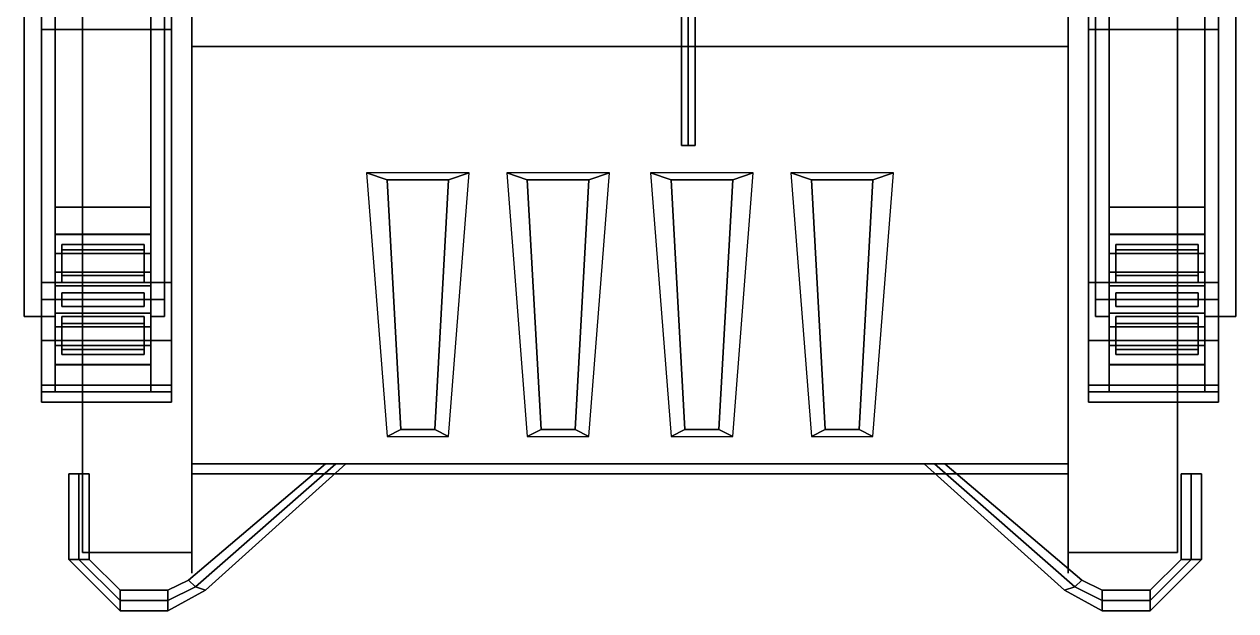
# Model space of a CAD drawing. Header units: millimetres. Extents: x -1.8 to 3, y -4.4 to 7.7.
# Drawn here: x -1.77 to 1.77, y -4.39 to -2.675 of the extents above; entities that cross this region are included whole.
import ezdxf

# ---------------------------------------------------------------- set-up
doc = ezdxf.new("R2010")
doc.units = ezdxf.units.MM
for name, color, linetype in [('gun', 1, 'Continuous'), ('mudguards', 6, 'Continuous'), ('tracks', 3, 'Continuous'), ('wheels', 2, 'Continuous')]:
    doc.layers.add(name, color=color, linetype=linetype)

msp = doc.modelspace()

# ---------------------------------------------------------------- linework, layer by layer
for points in [[(-1.77, 2.6, 0.87), (-1.77, 1.55, 0.45), (-1.77, -3.53, 1.47), (-1.77, 2.6, 1.47)], [(-1.77, 2.6, 1.47), (-1.77, -3.53, 1.47), (-1.72, -3.53, 1.47), (-1.72, 2.6, 1.47)], [(-1.72, -3.53, 1.47), (-1.72, 1.55, 0.45), (-1.72, 2.6, 0.87), (-1.72, 2.6, 1.47)], [(1.72, 2.6, 0.87), (1.72, 1.55, 0.45), (1.72, -3.53, 1.47), (1.72, 2.6, 1.47)], [(1.72, 2.6, 1.47), (1.72, -3.53, 1.47), (1.77, -3.53, 1.47), (1.77, 2.6, 1.47)], [(1.77, -3.53, 1.47), (1.77, 1.55, 0.45), (1.77, 2.6, 0.87), (1.77, 2.6, 1.47)], [(-1.28, 1.85, 0.43), (-1.28, -2.74, 0.43), (-1.28, -3.96, 2.05), (-1.28, 1.27, 2.05)], [(1.28, 1.85, 0.43), (1.28, -2.74, 0.43), (-1.28, -2.74, 0.43), (-1.28, 1.85, 0.43)], [(1.28, -3.96, 2.05), (1.28, -2.74, 0.43), (1.28, 1.85, 0.43), (1.28, 1.27, 2.05)], [(-1.77, 1.55, 0.45), (-1.77, -1.83, 0.45), (-1.77, -2.49, 0.7), (-1.77, -3.53, 1.47)], [(-1.72, -2.49, 0.7), (-1.72, -1.83, 0.45), (-1.72, 1.55, 0.45), (-1.72, -3.53, 1.47)], [(1.72, 1.55, 0.45), (1.72, -1.83, 0.45), (1.72, -2.49, 0.7), (1.72, -3.53, 1.47)], [(1.77, -2.49, 0.7), (1.77, -1.83, 0.45), (1.77, 1.55, 0.45), (1.77, -3.53, 1.47)], [(-1.28, -2.22, 2.05), (-1.28, -3.96, 2.05), (1.28, -3.96, 2.05), (1.28, -2.22, 2.05)], [(-1.68, -2.39, 1.32), (-1.68, -3.48, 1.56), (-1.72, -3.48, 1.56), (-1.72, -2.39, 1.32)], [(-1.72, -2.39, 1.72), (-1.72, -3.48, 1.65), (-1.68, -3.48, 1.65), (-1.68, -2.39, 1.72)], [(-1.72, -2.39, 1.32), (-1.72, -3.48, 1.56), (-1.72, -3.48, 1.65), (-1.72, -2.39, 1.72)], [(-1.68, -3.48, 1.65), (-1.68, -3.48, 1.56), (-1.68, -2.39, 1.32), (-1.68, -2.39, 1.72)], [(-1.36, -2.39, 1.32), (-1.36, -3.48, 1.56), (-1.4, -3.48, 1.56), (-1.4, -2.39, 1.32)], [(-1.4, -2.39, 1.72), (-1.4, -3.48, 1.65), (-1.36, -3.48, 1.65), (-1.36, -2.39, 1.72)], [(-1.4, -2.39, 1.32), (-1.4, -3.48, 1.56), (-1.4, -3.48, 1.65), (-1.4, -2.39, 1.72)], [(-1.36, -3.48, 1.65), (-1.36, -3.48, 1.56), (-1.36, -2.39, 1.32), (-1.36, -2.39, 1.72)], [(1.4, -2.39, 1.32), (1.4, -3.48, 1.56), (1.36, -3.48, 1.56), (1.36, -2.39, 1.32)], [(1.36, -2.39, 1.32), (1.36, -3.48, 1.56), (1.36, -3.48, 1.65), (1.36, -2.39, 1.72)], [(1.36, -2.39, 1.72), (1.36, -3.48, 1.65), (1.4, -3.48, 1.65), (1.4, -2.39, 1.72)], [(1.4, -3.48, 1.65), (1.4, -3.48, 1.56), (1.4, -2.39, 1.32), (1.4, -2.39, 1.72)], [(1.68, -2.39, 1.32), (1.68, -3.48, 1.56), (1.68, -3.48, 1.65), (1.68, -2.39, 1.72)], [(1.72, -2.39, 1.32), (1.72, -3.48, 1.56), (1.68, -3.48, 1.56), (1.68, -2.39, 1.32)], [(1.68, -2.39, 1.72), (1.68, -3.48, 1.65), (1.72, -3.48, 1.65), (1.72, -2.39, 1.72)], [(1.72, -3.48, 1.65), (1.72, -3.48, 1.56), (1.72, -2.39, 1.32), (1.72, -2.39, 1.72)], [(-1.77, -3.53, 1.47), (-1.77, -2.49, 0.7), (-1.72, -2.49, 0.7), (-1.72, -3.53, 1.47)], [(1.72, -3.53, 1.47), (1.72, -2.49, 0.7), (1.77, -2.49, 0.7), (1.77, -3.53, 1.47)], [(-1.28, -2.74, 0.43), (-1.28, -3.99, 1.11), (-1.28, -3.99, 1.57), (-1.28, -3.96, 2.05)], [(1.28, -2.74, 0.43), (1.28, -3.99, 1.11), (-1.28, -3.99, 1.11), (-1.28, -2.74, 0.43)], [(1.28, -3.99, 1.57), (1.28, -3.99, 1.11), (1.28, -2.74, 0.43), (1.28, -3.96, 2.05)], [(-0.77, -3.11, 2.05), (-0.71, -3.88, 2.05), (-0.67, -3.86, 2.15), (-0.71, -3.13, 2.21)], [(-0.53, -3.13, 2.21), (-0.47, -3.11, 2.05), (-0.77, -3.11, 2.05), (-0.71, -3.13, 2.21)], [(-0.57, -3.86, 2.15), (-0.53, -3.88, 2.05), (-0.47, -3.11, 2.05), (-0.53, -3.13, 2.21)], [(-0.12, -3.13, 2.21), (-0.06, -3.11, 2.05), (-0.36, -3.11, 2.05), (-0.3, -3.13, 2.21)], [(-0.36, -3.11, 2.05), (-0.3, -3.88, 2.05), (-0.26, -3.86, 2.15), (-0.3, -3.13, 2.21)], [(-0.16, -3.86, 2.15), (-0.12, -3.88, 2.05), (-0.06, -3.11, 2.05), (-0.12, -3.13, 2.21)], [(0.06, -3.11, 2.05), (0.12, -3.88, 2.05), (0.16, -3.86, 2.15), (0.12, -3.13, 2.21)], [(0.3, -3.13, 2.21), (0.36, -3.11, 2.05), (0.06, -3.11, 2.05), (0.12, -3.13, 2.21)], [(0.26, -3.86, 2.15), (0.3, -3.88, 2.05), (0.36, -3.11, 2.05), (0.3, -3.13, 2.21)], [(0.71, -3.13, 2.21), (0.77, -3.11, 2.05), (0.47, -3.11, 2.05), (0.53, -3.13, 2.21)], [(0.47, -3.11, 2.05), (0.53, -3.88, 2.05), (0.57, -3.86, 2.15), (0.53, -3.13, 2.21)], [(0.67, -3.86, 2.15), (0.71, -3.88, 2.05), (0.77, -3.11, 2.05), (0.71, -3.13, 2.21)], [(-0.71, -3.13, 2.21), (-0.67, -3.86, 2.15), (-0.57, -3.86, 2.15), (-0.53, -3.13, 2.21)], [(-0.3, -3.13, 2.21), (-0.26, -3.86, 2.15), (-0.16, -3.86, 2.15), (-0.12, -3.13, 2.21)], [(0.12, -3.13, 2.21), (0.16, -3.86, 2.15), (0.26, -3.86, 2.15), (0.3, -3.13, 2.21)], [(0.53, -3.13, 2.21), (0.57, -3.86, 2.15), (0.67, -3.86, 2.15), (0.71, -3.13, 2.21)], [(-1.68, -3.48, 1.56), (-1.68, -3.53, 1.58), (-1.72, -3.53, 1.58), (-1.72, -3.48, 1.56)], [(-1.72, -3.48, 1.65), (-1.72, -3.53, 1.63), (-1.68, -3.53, 1.63), (-1.68, -3.48, 1.65)], [(-1.72, -3.48, 1.56), (-1.72, -3.53, 1.58), (-1.72, -3.53, 1.63), (-1.72, -3.48, 1.65)], [(-1.68, -3.53, 1.63), (-1.68, -3.53, 1.58), (-1.68, -3.48, 1.56), (-1.68, -3.48, 1.65)], [(-1.4, -3.48, 1.65), (-1.4, -3.53, 1.63), (-1.36, -3.53, 1.63), (-1.36, -3.48, 1.65)], [(-1.4, -3.48, 1.56), (-1.4, -3.53, 1.58), (-1.4, -3.53, 1.63), (-1.4, -3.48, 1.65)], [(-1.36, -3.48, 1.56), (-1.36, -3.53, 1.58), (-1.4, -3.53, 1.58), (-1.4, -3.48, 1.56)], [(-1.36, -3.53, 1.63), (-1.36, -3.53, 1.58), (-1.36, -3.48, 1.56), (-1.36, -3.48, 1.65)], [(1.36, -3.48, 1.56), (1.36, -3.53, 1.58), (1.36, -3.53, 1.63), (1.36, -3.48, 1.65)], [(1.4, -3.48, 1.56), (1.4, -3.53, 1.58), (1.36, -3.53, 1.58), (1.36, -3.48, 1.56)], [(1.36, -3.48, 1.65), (1.36, -3.53, 1.63), (1.4, -3.53, 1.63), (1.4, -3.48, 1.65)], [(1.4, -3.53, 1.63), (1.4, -3.53, 1.58), (1.4, -3.48, 1.56), (1.4, -3.48, 1.65)], [(1.68, -3.48, 1.56), (1.68, -3.53, 1.58), (1.68, -3.53, 1.63), (1.68, -3.48, 1.65)], [(1.72, -3.48, 1.56), (1.72, -3.53, 1.58), (1.68, -3.53, 1.58), (1.68, -3.48, 1.56)], [(1.68, -3.48, 1.65), (1.68, -3.53, 1.63), (1.72, -3.53, 1.63), (1.72, -3.48, 1.65)], [(1.72, -3.53, 1.63), (1.72, -3.53, 1.58), (1.72, -3.48, 1.56), (1.72, -3.48, 1.65)], [(-1.72, -3.53, 1.63), (-1.72, -3.53, 1.58), (-1.68, -3.53, 1.58), (-1.68, -3.53, 1.63)], [(-1.4, -3.53, 1.63), (-1.4, -3.53, 1.58), (-1.36, -3.53, 1.58), (-1.36, -3.53, 1.63)], [(1.36, -3.53, 1.63), (1.36, -3.53, 1.58), (1.4, -3.53, 1.58), (1.4, -3.53, 1.63)], [(1.68, -3.53, 1.63), (1.68, -3.53, 1.58), (1.72, -3.53, 1.58), (1.72, -3.53, 1.63)], [(-0.67, -3.86, 2.15), (-0.71, -3.88, 2.05), (-0.53, -3.88, 2.05), (-0.57, -3.86, 2.15)], [(-0.26, -3.86, 2.15), (-0.3, -3.88, 2.05), (-0.12, -3.88, 2.05), (-0.16, -3.86, 2.15)], [(0.16, -3.86, 2.15), (0.12, -3.88, 2.05), (0.3, -3.88, 2.05), (0.26, -3.86, 2.15)], [(0.57, -3.86, 2.15), (0.53, -3.88, 2.05), (0.71, -3.88, 2.05), (0.67, -3.86, 2.15)], [(-0.89, -3.96, 2.02), (-0.86, -3.96, 1.99), (-1.27, -4.32, 2.02), (-1.29, -4.3, 2.05)], [(-0.86, -3.96, 2.05), (-0.89, -3.96, 2.02), (-1.29, -4.3, 2.05), (-1.27, -4.32, 2.08)], [(-1.28, -3.96, 2.05), (-1.28, -3.99, 1.57), (1.28, -3.99, 1.57), (1.28, -3.96, 2.05)], [(-0.86, -3.96, 1.99), (-0.83, -3.96, 2.02), (-1.24, -4.33, 2.05), (-1.27, -4.32, 2.02)], [(-0.83, -3.96, 2.02), (-0.86, -3.96, 2.05), (-1.27, -4.32, 2.08), (-1.24, -4.33, 2.05)], [(0.86, -3.96, 2.02), (0.89, -3.96, 1.99), (1.3, -4.32, 2.02), (1.27, -4.33, 2.05)], [(0.89, -3.96, 2.05), (0.86, -3.96, 2.02), (1.27, -4.33, 2.05), (1.3, -4.32, 2.08)], [(0.89, -3.96, 1.99), (0.92, -3.96, 2.02), (1.32, -4.3, 2.05), (1.3, -4.32, 2.02)], [(0.92, -3.96, 2.02), (0.89, -3.96, 2.05), (1.3, -4.32, 2.08), (1.32, -4.3, 2.05)], [(-1.64, -3.99, 2.05), (-1.61, -3.99, 2.02), (-1.61, -4.24, 2.02), (-1.64, -4.24, 2.05)], [(-1.61, -3.99, 2.08), (-1.64, -3.99, 2.05), (-1.64, -4.24, 2.05), (-1.61, -4.24, 2.08)], [(-1.58, -3.99, 2.05), (-1.61, -3.99, 2.02), (-1.64, -3.99, 2.05), (-1.61, -3.99, 2.08)], [(-1.61, -3.99, 2.02), (-1.58, -3.99, 2.05), (-1.58, -4.24, 2.05), (-1.61, -4.24, 2.02)], [(-1.58, -3.99, 2.05), (-1.61, -3.99, 2.08), (-1.61, -4.24, 2.08), (-1.58, -4.24, 2.05)], [(-1.28, -3.99, 1.57), (-1.28, -3.99, 1.11), (1.28, -3.99, 1.11), (1.28, -3.99, 1.57)], [(1.61, -3.99, 2.05), (1.64, -3.99, 2.02), (1.64, -4.24, 2.02), (1.61, -4.24, 2.05)], [(1.64, -3.99, 2.08), (1.61, -3.99, 2.05), (1.61, -4.24, 2.05), (1.64, -4.24, 2.08)], [(1.67, -3.99, 2.05), (1.64, -3.99, 2.02), (1.61, -3.99, 2.05), (1.64, -3.99, 2.08)], [(1.64, -3.99, 2.02), (1.67, -3.99, 2.05), (1.67, -4.24, 2.05), (1.64, -4.24, 2.02)], [(1.67, -3.99, 2.05), (1.64, -3.99, 2.08), (1.64, -4.24, 2.08), (1.67, -4.24, 2.05)], [(-1.64, -4.24, 2.05), (-1.61, -4.24, 2.02), (-1.49, -4.36, 2.02), (-1.49, -4.39, 2.05)], [(-1.61, -4.24, 2.08), (-1.64, -4.24, 2.05), (-1.49, -4.39, 2.05), (-1.49, -4.36, 2.08)], [(-1.61, -4.24, 2.02), (-1.58, -4.24, 2.05), (-1.49, -4.33, 2.05), (-1.49, -4.36, 2.02)], [(-1.58, -4.24, 2.05), (-1.61, -4.24, 2.08), (-1.49, -4.36, 2.08), (-1.49, -4.33, 2.05)], [(1.64, -4.24, 2.02), (1.67, -4.24, 2.05), (1.52, -4.39, 2.05), (1.52, -4.36, 2.02)], [(1.67, -4.24, 2.05), (1.64, -4.24, 2.08), (1.52, -4.36, 2.08), (1.52, -4.39, 2.05)], [(1.61, -4.24, 2.05), (1.64, -4.24, 2.02), (1.52, -4.36, 2.02), (1.52, -4.33, 2.05)], [(1.64, -4.24, 2.08), (1.61, -4.24, 2.05), (1.52, -4.33, 2.05), (1.52, -4.36, 2.08)], [(-1.35, -4.36, 2.02), (-1.35, -4.33, 2.05), (-1.29, -4.3, 2.05), (-1.27, -4.32, 2.02)], [(-1.35, -4.33, 2.05), (-1.35, -4.36, 2.08), (-1.27, -4.32, 2.08), (-1.29, -4.3, 2.05)], [(1.38, -4.33, 2.05), (1.38, -4.36, 2.02), (1.3, -4.32, 2.02), (1.32, -4.3, 2.05)], [(1.38, -4.36, 2.08), (1.38, -4.33, 2.05), (1.32, -4.3, 2.05), (1.3, -4.32, 2.08)], [(-1.49, -4.36, 2.02), (-1.49, -4.33, 2.05), (-1.35, -4.33, 2.05), (-1.35, -4.36, 2.02)], [(-1.49, -4.33, 2.05), (-1.49, -4.36, 2.08), (-1.35, -4.36, 2.08), (-1.35, -4.33, 2.05)], [(-1.35, -4.39, 2.05), (-1.35, -4.36, 2.02), (-1.27, -4.32, 2.02), (-1.24, -4.33, 2.05)], [(-1.35, -4.36, 2.08), (-1.35, -4.39, 2.05), (-1.24, -4.33, 2.05), (-1.27, -4.32, 2.08)], [(1.38, -4.36, 2.02), (1.38, -4.39, 2.05), (1.27, -4.33, 2.05), (1.3, -4.32, 2.02)], [(1.38, -4.39, 2.05), (1.38, -4.36, 2.08), (1.3, -4.32, 2.08), (1.27, -4.33, 2.05)], [(1.52, -4.33, 2.05), (1.52, -4.36, 2.02), (1.38, -4.36, 2.02), (1.38, -4.33, 2.05)], [(1.52, -4.36, 2.08), (1.52, -4.33, 2.05), (1.38, -4.33, 2.05), (1.38, -4.36, 2.08)], [(-1.49, -4.39, 2.05), (-1.49, -4.36, 2.02), (-1.35, -4.36, 2.02), (-1.35, -4.39, 2.05)], [(-1.49, -4.36, 2.08), (-1.49, -4.39, 2.05), (-1.35, -4.39, 2.05), (-1.35, -4.36, 2.08)], [(1.52, -4.36, 2.02), (1.52, -4.39, 2.05), (1.38, -4.39, 2.05), (1.38, -4.36, 2.02)], [(1.52, -4.39, 2.05), (1.52, -4.36, 2.08), (1.38, -4.36, 2.08), (1.38, -4.39, 2.05)]]:
    msp.add_3dface(points)
at = {"layer": 'gun'}
for points in [[(0.15, -2.36, 3.3), (0.17, -2.36, 3.28), (0.17, -3.03, 3.28), (0.15, -3.03, 3.3)], [(0.17, -2.36, 3.32), (0.15, -2.36, 3.3), (0.15, -3.03, 3.3), (0.17, -3.03, 3.32)], [(0.17, -2.36, 3.28), (0.19, -2.36, 3.3), (0.19, -3.03, 3.3), (0.17, -3.03, 3.28)], [(0.19, -2.36, 3.3), (0.17, -2.36, 3.32), (0.17, -3.03, 3.32), (0.19, -3.03, 3.3)], [(0.17, -3.03, 3.32), (0.15, -3.03, 3.3), (0.17, -3.03, 3.28), (0.19, -3.03, 3.3)]]:
    msp.add_3dface(points, dxfattribs=at)
at = {"layer": 'mudguards'}
for points in [[(-1.6, 1.27, 2.05), (-1.6, -4.22, 2.05), (-1.28, -4.22, 2.05), (-1.28, 1.27, 2.05)], [(-1.6, 1.27, 2.01), (-1.6, -4.22, 2.01), (-1.6, -4.22, 2.05), (-1.6, 1.27, 2.05)], [(-1.28, 1.27, 2.01), (-1.28, -4.22, 2.01), (-1.6, -4.22, 2.01), (-1.6, 1.27, 2.01)], [(1.28, 1.27, 2.05), (1.28, -4.22, 2.05), (1.6, -4.22, 2.05), (1.6, 1.27, 2.05)], [(1.6, 1.27, 2.01), (1.6, -4.22, 2.01), (1.28, -4.22, 2.01), (1.28, 1.27, 2.01)], [(1.6, -4.22, 2.05), (1.6, -4.22, 2.01), (1.6, 1.27, 2.01), (1.6, 1.27, 2.05)], [(-1.28, -3.96, 2.05), (-1.28, -4.22, 2.05), (-1.28, -4.22, 1.37), (-1.28, -3.99, 1.37)], [(-1.28, -3.99, 1.37), (-1.28, -4.22, 1.37), (-1.28, -4.22, 2.05), (-1.28, -3.96, 2.05)], [(1.28, -3.99, 1.37), (1.28, -4.22, 1.37), (1.28, -4.22, 2.05), (1.28, -3.96, 2.05)], [(1.28, -3.96, 2.05), (1.28, -4.22, 2.05), (1.28, -4.22, 1.37), (1.28, -3.99, 1.37)], [(-1.6, -4.22, 2.05), (-1.6, -4.22, 2.01), (-1.28, -4.22, 2.01), (-1.28, -4.22, 2.05)], [(-1.28, -4.22, 2.05), (-1.28, -4.28, 2.01), (-1.28, -4.28, 1.41), (-1.28, -4.22, 1.37)], [(-1.28, -4.22, 1.37), (-1.28, -4.28, 1.41), (-1.28, -4.28, 2.01), (-1.28, -4.22, 2.05)], [(1.28, -4.22, 2.05), (1.28, -4.22, 2.01), (1.6, -4.22, 2.01), (1.6, -4.22, 2.05)], [(1.28, -4.22, 1.37), (1.28, -4.28, 1.41), (1.28, -4.28, 2.01), (1.28, -4.22, 2.05)], [(1.28, -4.22, 2.05), (1.28, -4.28, 2.01), (1.28, -4.28, 1.41), (1.28, -4.22, 1.37)]]:
    msp.add_3dface(points, dxfattribs=at)
at = {"layer": 'tracks'}
for points in [[(-1.34, -3.43, 1.93), (-1.34, 2.54, 1.65), (-1.72, 2.54, 1.65), (-1.72, -3.43, 1.93)], [(-1.72, -3.43, 1.93), (-1.72, 2.54, 1.65), (-1.34, 2.54, 1.65), (-1.34, -3.43, 1.93)], [(1.72, -3.43, 1.93), (1.72, 2.54, 1.65), (1.34, 2.54, 1.65), (1.34, -3.43, 1.93)], [(1.34, -3.43, 1.93), (1.34, 2.54, 1.65), (1.72, 2.54, 1.65), (1.72, -3.43, 1.93)], [(-1.72, -1.72, 0.03), (-1.72, -2.69, 0.38), (-1.34, -2.69, 0.38), (-1.34, -1.72, 0.03)], [(-1.34, -1.72, 0.03), (-1.34, -2.69, 0.38), (-1.72, -2.69, 0.38), (-1.72, -1.72, 0.03)], [(1.34, -1.72, 0.03), (1.34, -2.69, 0.38), (1.72, -2.69, 0.38), (1.72, -1.72, 0.03)], [(1.72, -1.72, 0.03), (1.72, -2.69, 0.38), (1.34, -2.69, 0.38), (1.34, -1.72, 0.03)], [(-1.72, -2.69, 0.38), (-1.72, -3.73, 1.42), (-1.34, -3.73, 1.42), (-1.34, -2.69, 0.38)], [(-1.34, -2.69, 0.38), (-1.34, -3.73, 1.42), (-1.72, -3.73, 1.42), (-1.72, -2.69, 0.38)], [(1.34, -2.69, 0.38), (1.34, -3.73, 1.42), (1.72, -3.73, 1.42), (1.72, -2.69, 0.38)], [(1.72, -2.69, 0.38), (1.72, -3.73, 1.42), (1.34, -3.73, 1.42), (1.34, -2.69, 0.38)], [(-1.34, -3.6, 1.89), (-1.34, -3.43, 1.93), (-1.72, -3.43, 1.93), (-1.72, -3.6, 1.89)], [(-1.72, -3.6, 1.89), (-1.72, -3.43, 1.93), (-1.34, -3.43, 1.93), (-1.34, -3.6, 1.89)], [(1.34, -3.6, 1.89), (1.34, -3.43, 1.93), (1.72, -3.43, 1.93), (1.72, -3.6, 1.89)], [(1.72, -3.6, 1.89), (1.72, -3.43, 1.93), (1.34, -3.43, 1.93), (1.34, -3.6, 1.89)], [(-1.34, -3.75, 1.78), (-1.34, -3.6, 1.89), (-1.72, -3.6, 1.89), (-1.72, -3.75, 1.78)], [(-1.72, -3.75, 1.78), (-1.72, -3.6, 1.89), (-1.34, -3.6, 1.89), (-1.34, -3.75, 1.78)], [(1.72, -3.75, 1.78), (1.72, -3.6, 1.89), (1.34, -3.6, 1.89), (1.34, -3.75, 1.78)], [(1.34, -3.75, 1.78), (1.34, -3.6, 1.89), (1.72, -3.6, 1.89), (1.72, -3.75, 1.78)], [(-1.34, -3.73, 1.42), (-1.34, -3.78, 1.6), (-1.72, -3.78, 1.6), (-1.72, -3.73, 1.42)], [(-1.72, -3.73, 1.42), (-1.72, -3.78, 1.6), (-1.34, -3.78, 1.6), (-1.34, -3.73, 1.42)], [(-1.72, -3.78, 1.6), (-1.72, -3.75, 1.78), (-1.34, -3.75, 1.78), (-1.34, -3.78, 1.6)], [(-1.34, -3.78, 1.6), (-1.34, -3.75, 1.78), (-1.72, -3.75, 1.78), (-1.72, -3.78, 1.6)], [(1.72, -3.73, 1.42), (1.72, -3.78, 1.6), (1.34, -3.78, 1.6), (1.34, -3.73, 1.42)], [(1.34, -3.73, 1.42), (1.34, -3.78, 1.6), (1.72, -3.78, 1.6), (1.72, -3.73, 1.42)], [(1.34, -3.78, 1.6), (1.34, -3.75, 1.78), (1.72, -3.75, 1.78), (1.72, -3.78, 1.6)], [(1.72, -3.78, 1.6), (1.72, -3.75, 1.78), (1.34, -3.75, 1.78), (1.34, -3.78, 1.6)]]:
    msp.add_3dface(points, dxfattribs=at)
at = {"layer": 'wheels'}
for points in [[(-1.4, -3.2891, 1.7909), (-1.4, -3.21, 1.6), (-1.68, -3.21, 1.6), (-1.68, -3.2891, 1.7909)], [(-1.4, -3.21, 1.6), (-1.4, -3.2891, 1.4091), (-1.68, -3.2891, 1.4091), (-1.68, -3.21, 1.6)], [(-1.68, -3.21, 1.6), (-1.68, -3.2891, 1.4091), (-1.68, -3.3456, 1.4656), (-1.68, -3.29, 1.6)], [(-1.68, -3.2891, 1.7909), (-1.68, -3.21, 1.6), (-1.68, -3.29, 1.6), (-1.68, -3.3456, 1.7344)], [(-1.4, -3.2891, 1.4091), (-1.4, -3.21, 1.6), (-1.4, -3.29, 1.6), (-1.4, -3.3456, 1.4656)], [(-1.4, -3.21, 1.6), (-1.4, -3.2891, 1.7909), (-1.4, -3.3456, 1.7344), (-1.4, -3.29, 1.6)], [(1.4, -3.21, 1.6), (1.4, -3.2891, 1.4091), (1.4, -3.3456, 1.4656), (1.4, -3.29, 1.6)], [(1.68, -3.21, 1.6), (1.68, -3.2891, 1.4091), (1.4, -3.2891, 1.4091), (1.4, -3.21, 1.6)], [(1.4, -3.2891, 1.7909), (1.4, -3.21, 1.6), (1.4, -3.29, 1.6), (1.4, -3.3456, 1.7344)], [(1.68, -3.2891, 1.7909), (1.68, -3.21, 1.6), (1.4, -3.21, 1.6), (1.4, -3.2891, 1.7909)], [(1.68, -3.2891, 1.4091), (1.68, -3.21, 1.6), (1.68, -3.29, 1.6), (1.68, -3.3456, 1.4656)], [(1.68, -3.21, 1.6), (1.68, -3.2891, 1.7909), (1.68, -3.3456, 1.7344), (1.68, -3.29, 1.6)], [(-1.4, -3.48, 1.87), (-1.4, -3.2891, 1.7909), (-1.68, -3.2891, 1.7909), (-1.68, -3.48, 1.87)], [(-1.4, -3.2891, 1.4091), (-1.4, -3.48, 1.33), (-1.68, -3.48, 1.33), (-1.68, -3.2891, 1.4091)], [(-1.68, -3.2891, 1.4091), (-1.68, -3.48, 1.33), (-1.68, -3.48, 1.41), (-1.68, -3.3456, 1.4656)], [(-1.68, -3.48, 1.87), (-1.68, -3.2891, 1.7909), (-1.68, -3.3456, 1.7344), (-1.68, -3.48, 1.79)], [(-1.4, -3.29, 1.6), (-1.4, -3.3456, 1.7344), (-1.68, -3.3456, 1.7344), (-1.68, -3.29, 1.6)], [(-1.4, -3.3456, 1.4656), (-1.4, -3.29, 1.6), (-1.68, -3.29, 1.6), (-1.68, -3.3456, 1.4656)], [(-1.4, -3.48, 1.33), (-1.4, -3.2891, 1.4091), (-1.4, -3.3456, 1.4656), (-1.4, -3.48, 1.41)], [(-1.4, -3.2891, 1.7909), (-1.4, -3.48, 1.87), (-1.4, -3.48, 1.79), (-1.4, -3.3456, 1.7344)], [(1.4, -3.2891, 1.4091), (1.4, -3.48, 1.33), (1.4, -3.48, 1.41), (1.4, -3.3456, 1.4656)], [(1.68, -3.2891, 1.4091), (1.68, -3.48, 1.33), (1.4, -3.48, 1.33), (1.4, -3.2891, 1.4091)], [(1.4, -3.48, 1.87), (1.4, -3.2891, 1.7909), (1.4, -3.3456, 1.7344), (1.4, -3.48, 1.79)], [(1.68, -3.48, 1.87), (1.68, -3.2891, 1.7909), (1.4, -3.2891, 1.7909), (1.4, -3.48, 1.87)], [(1.68, -3.3456, 1.4656), (1.68, -3.29, 1.6), (1.4, -3.29, 1.6), (1.4, -3.3456, 1.4656)], [(1.68, -3.29, 1.6), (1.68, -3.3456, 1.7344), (1.4, -3.3456, 1.7344), (1.4, -3.29, 1.6)], [(1.68, -3.48, 1.33), (1.68, -3.2891, 1.4091), (1.68, -3.3456, 1.4656), (1.68, -3.48, 1.41)], [(1.68, -3.2891, 1.7909), (1.68, -3.48, 1.87), (1.68, -3.48, 1.79), (1.68, -3.3456, 1.7344)], [(-1.42, -3.3189, 1.6699), (-1.42, -3.41, 1.6173), (-1.66, -3.41, 1.6173), (-1.66, -3.3189, 1.6699)], [(-1.66, -3.41, 1.6173), (-1.66, -3.43, 1.652), (-1.66, -3.3344, 1.7072), (-1.66, -3.3189, 1.6699)], [(-1.66, -3.3189, 1.5301), (-1.66, -3.41, 1.5827), (-1.42, -3.41, 1.5827), (-1.42, -3.3189, 1.5301)], [(-1.66, -3.43, 1.548), (-1.66, -3.41, 1.5827), (-1.66, -3.3189, 1.5301), (-1.66, -3.3344, 1.4928)], [(-1.42, -3.3344, 1.7072), (-1.42, -3.43, 1.652), (-1.42, -3.41, 1.6173), (-1.42, -3.3189, 1.6699)], [(-1.42, -3.3189, 1.5301), (-1.42, -3.41, 1.5827), (-1.42, -3.43, 1.548), (-1.42, -3.3344, 1.4928)], [(1.42, -3.43, 1.548), (1.42, -3.41, 1.5827), (1.42, -3.3189, 1.5301), (1.42, -3.3344, 1.4928)], [(1.42, -3.3189, 1.5301), (1.42, -3.41, 1.5827), (1.66, -3.41, 1.5827), (1.66, -3.3189, 1.5301)], [(1.42, -3.41, 1.6173), (1.42, -3.43, 1.652), (1.42, -3.3344, 1.7072), (1.42, -3.3189, 1.6699)], [(1.66, -3.3189, 1.6699), (1.66, -3.41, 1.6173), (1.42, -3.41, 1.6173), (1.42, -3.3189, 1.6699)], [(1.66, -3.3189, 1.5301), (1.66, -3.41, 1.5827), (1.66, -3.43, 1.548), (1.66, -3.3344, 1.4928)], [(1.66, -3.3344, 1.7072), (1.66, -3.43, 1.652), (1.66, -3.41, 1.6173), (1.66, -3.3189, 1.6699)], [(-1.4, -3.3456, 1.7344), (-1.4, -3.48, 1.79), (-1.68, -3.48, 1.79), (-1.68, -3.3456, 1.7344)], [(-1.4, -3.48, 1.41), (-1.4, -3.3456, 1.4656), (-1.68, -3.3456, 1.4656), (-1.68, -3.48, 1.41)], [(-1.66, -3.3344, 1.7072), (-1.66, -3.43, 1.652), (-1.42, -3.43, 1.652), (-1.42, -3.3344, 1.7072)], [(-1.42, -3.3344, 1.4928), (-1.42, -3.43, 1.548), (-1.66, -3.43, 1.548), (-1.66, -3.3344, 1.4928)], [(1.68, -3.48, 1.41), (1.68, -3.3456, 1.4656), (1.4, -3.3456, 1.4656), (1.4, -3.48, 1.41)], [(1.68, -3.3456, 1.7344), (1.68, -3.48, 1.79), (1.4, -3.48, 1.79), (1.4, -3.3456, 1.7344)], [(1.66, -3.3344, 1.4928), (1.66, -3.43, 1.548), (1.42, -3.43, 1.548), (1.42, -3.3344, 1.4928)], [(1.42, -3.3344, 1.7072), (1.42, -3.43, 1.652), (1.66, -3.43, 1.652), (1.66, -3.3344, 1.7072)], [(-1.4, -3.44, 1.6693), (-1.4, -3.4, 1.6), (-1.68, -3.4, 1.6), (-1.68, -3.44, 1.6693)], [(-1.4, -3.4, 1.6), (-1.4, -3.44, 1.5307), (-1.68, -3.44, 1.5307), (-1.68, -3.4, 1.6)], [(-1.68, -3.52, 1.6693), (-1.68, -3.44, 1.6693), (-1.68, -3.4, 1.6), (-1.68, -3.56, 1.6)], [(-1.68, -3.56, 1.6), (-1.68, -3.4, 1.6), (-1.68, -3.44, 1.5307), (-1.68, -3.52, 1.5307)], [(-1.4, -3.4, 1.6), (-1.4, -3.56, 1.6), (-1.4, -3.52, 1.5307), (-1.4, -3.44, 1.5307)], [(-1.4, -3.44, 1.6693), (-1.4, -3.52, 1.6693), (-1.4, -3.56, 1.6), (-1.4, -3.4, 1.6)], [(1.4, -3.56, 1.6), (1.4, -3.4, 1.6), (1.4, -3.44, 1.5307), (1.4, -3.52, 1.5307)], [(1.4, -3.52, 1.6693), (1.4, -3.44, 1.6693), (1.4, -3.4, 1.6), (1.4, -3.56, 1.6)], [(1.68, -3.4, 1.6), (1.68, -3.44, 1.5307), (1.4, -3.44, 1.5307), (1.4, -3.4, 1.6)], [(1.68, -3.44, 1.6693), (1.68, -3.4, 1.6), (1.4, -3.4, 1.6), (1.4, -3.44, 1.6693)], [(1.68, -3.44, 1.6693), (1.68, -3.52, 1.6693), (1.68, -3.56, 1.6), (1.68, -3.4, 1.6)], [(1.68, -3.4, 1.6), (1.68, -3.56, 1.6), (1.68, -3.52, 1.5307), (1.68, -3.44, 1.5307)], [(-1.4, -3.52, 1.6693), (-1.4, -3.44, 1.6693), (-1.68, -3.44, 1.6693), (-1.68, -3.52, 1.6693)], [(-1.4, -3.44, 1.5307), (-1.4, -3.52, 1.5307), (-1.68, -3.52, 1.5307), (-1.68, -3.44, 1.5307)], [(-1.66, -3.46, 1.6693), (-1.66, -3.5, 1.6693), (-1.66, -3.5, 1.79), (-1.66, -3.46, 1.79)], [(-1.42, -3.46, 1.79), (-1.42, -3.46, 1.6693), (-1.66, -3.46, 1.6693), (-1.66, -3.46, 1.79)], [(-1.66, -3.46, 1.41), (-1.66, -3.46, 1.5307), (-1.42, -3.46, 1.5307), (-1.42, -3.46, 1.41)], [(-1.66, -3.5, 1.5307), (-1.66, -3.46, 1.5307), (-1.66, -3.46, 1.41), (-1.66, -3.5, 1.41)], [(-1.42, -3.5, 1.79), (-1.42, -3.5, 1.6693), (-1.42, -3.46, 1.6693), (-1.42, -3.46, 1.79)], [(-1.42, -3.46, 1.41), (-1.42, -3.46, 1.5307), (-1.42, -3.5, 1.5307), (-1.42, -3.5, 1.41)], [(1.68, -3.44, 1.5307), (1.68, -3.52, 1.5307), (1.4, -3.52, 1.5307), (1.4, -3.44, 1.5307)], [(1.68, -3.52, 1.6693), (1.68, -3.44, 1.6693), (1.4, -3.44, 1.6693), (1.4, -3.52, 1.6693)], [(1.42, -3.5, 1.5307), (1.42, -3.46, 1.5307), (1.42, -3.46, 1.41), (1.42, -3.5, 1.41)], [(1.42, -3.46, 1.41), (1.42, -3.46, 1.5307), (1.66, -3.46, 1.5307), (1.66, -3.46, 1.41)], [(1.66, -3.46, 1.79), (1.66, -3.46, 1.6693), (1.42, -3.46, 1.6693), (1.42, -3.46, 1.79)], [(1.42, -3.46, 1.6693), (1.42, -3.5, 1.6693), (1.42, -3.5, 1.79), (1.42, -3.46, 1.79)], [(1.66, -3.46, 1.41), (1.66, -3.46, 1.5307), (1.66, -3.5, 1.5307), (1.66, -3.5, 1.41)], [(1.66, -3.5, 1.79), (1.66, -3.5, 1.6693), (1.66, -3.46, 1.6693), (1.66, -3.46, 1.79)], [(-1.4, -3.48, 1.79), (-1.4, -3.6144, 1.7344), (-1.68, -3.6144, 1.7344), (-1.68, -3.48, 1.79)], [(-1.4, -3.6144, 1.4656), (-1.4, -3.48, 1.41), (-1.68, -3.48, 1.41), (-1.68, -3.6144, 1.4656)], [(-1.4, -3.6709, 1.7909), (-1.4, -3.48, 1.87), (-1.68, -3.48, 1.87), (-1.68, -3.6709, 1.7909)], [(-1.4, -3.48, 1.33), (-1.4, -3.6709, 1.4091), (-1.68, -3.6709, 1.4091), (-1.68, -3.48, 1.33)], [(-1.68, -3.6709, 1.7909), (-1.68, -3.48, 1.87), (-1.68, -3.48, 1.79), (-1.68, -3.6144, 1.7344)], [(-1.68, -3.48, 1.33), (-1.68, -3.6709, 1.4091), (-1.68, -3.6144, 1.4656), (-1.68, -3.48, 1.41)], [(-1.66, -3.5, 1.79), (-1.66, -3.5, 1.6693), (-1.42, -3.5, 1.6693), (-1.42, -3.5, 1.79)], [(-1.42, -3.5, 1.41), (-1.42, -3.5, 1.5307), (-1.66, -3.5, 1.5307), (-1.66, -3.5, 1.41)], [(-1.4, -3.6709, 1.4091), (-1.4, -3.48, 1.33), (-1.4, -3.48, 1.41), (-1.4, -3.6144, 1.4656)], [(-1.4, -3.48, 1.87), (-1.4, -3.6709, 1.7909), (-1.4, -3.6144, 1.7344), (-1.4, -3.48, 1.79)], [(1.4, -3.48, 1.33), (1.4, -3.6709, 1.4091), (1.4, -3.6144, 1.4656), (1.4, -3.48, 1.41)], [(1.68, -3.48, 1.33), (1.68, -3.6709, 1.4091), (1.4, -3.6709, 1.4091), (1.4, -3.48, 1.33)], [(1.68, -3.6144, 1.4656), (1.68, -3.48, 1.41), (1.4, -3.48, 1.41), (1.4, -3.6144, 1.4656)], [(1.4, -3.6709, 1.7909), (1.4, -3.48, 1.87), (1.4, -3.48, 1.79), (1.4, -3.6144, 1.7344)], [(1.68, -3.48, 1.79), (1.68, -3.6144, 1.7344), (1.4, -3.6144, 1.7344), (1.4, -3.48, 1.79)], [(1.68, -3.6709, 1.7909), (1.68, -3.48, 1.87), (1.4, -3.48, 1.87), (1.4, -3.6709, 1.7909)], [(1.66, -3.5, 1.41), (1.66, -3.5, 1.5307), (1.42, -3.5, 1.5307), (1.42, -3.5, 1.41)], [(1.42, -3.5, 1.79), (1.42, -3.5, 1.6693), (1.66, -3.5, 1.6693), (1.66, -3.5, 1.79)], [(1.68, -3.6709, 1.4091), (1.68, -3.48, 1.33), (1.68, -3.48, 1.41), (1.68, -3.6144, 1.4656)], [(1.68, -3.48, 1.87), (1.68, -3.6709, 1.7909), (1.68, -3.6144, 1.7344), (1.68, -3.48, 1.79)], [(-1.4, -3.56, 1.6), (-1.4, -3.52, 1.6693), (-1.68, -3.52, 1.6693), (-1.68, -3.56, 1.6)], [(-1.4, -3.52, 1.5307), (-1.4, -3.56, 1.6), (-1.68, -3.56, 1.6), (-1.68, -3.52, 1.5307)], [(-1.66, -3.6256, 1.4928), (-1.66, -3.53, 1.548), (-1.42, -3.53, 1.548), (-1.42, -3.6256, 1.4928)], [(-1.66, -3.55, 1.5827), (-1.66, -3.53, 1.548), (-1.66, -3.6256, 1.4928), (-1.66, -3.6411, 1.5301)], [(-1.42, -3.6256, 1.7072), (-1.42, -3.53, 1.652), (-1.66, -3.53, 1.652), (-1.66, -3.6256, 1.7072)], [(-1.66, -3.53, 1.652), (-1.66, -3.55, 1.6173), (-1.66, -3.6411, 1.6699), (-1.66, -3.6256, 1.7072)], [(-1.42, -3.6256, 1.4928), (-1.42, -3.53, 1.548), (-1.42, -3.55, 1.5827), (-1.42, -3.6411, 1.5301)], [(-1.42, -3.6411, 1.6699), (-1.42, -3.55, 1.6173), (-1.42, -3.53, 1.652), (-1.42, -3.6256, 1.7072)], [(1.68, -3.52, 1.5307), (1.68, -3.56, 1.6), (1.4, -3.56, 1.6), (1.4, -3.52, 1.5307)], [(1.68, -3.56, 1.6), (1.68, -3.52, 1.6693), (1.4, -3.52, 1.6693), (1.4, -3.56, 1.6)], [(1.42, -3.55, 1.5827), (1.42, -3.53, 1.548), (1.42, -3.6256, 1.4928), (1.42, -3.6411, 1.5301)], [(1.42, -3.6256, 1.4928), (1.42, -3.53, 1.548), (1.66, -3.53, 1.548), (1.66, -3.6256, 1.4928)], [(1.42, -3.53, 1.652), (1.42, -3.55, 1.6173), (1.42, -3.6411, 1.6699), (1.42, -3.6256, 1.7072)], [(1.66, -3.6256, 1.7072), (1.66, -3.53, 1.652), (1.42, -3.53, 1.652), (1.42, -3.6256, 1.7072)], [(1.66, -3.6256, 1.4928), (1.66, -3.53, 1.548), (1.66, -3.55, 1.5827), (1.66, -3.6411, 1.5301)], [(1.66, -3.6411, 1.6699), (1.66, -3.55, 1.6173), (1.66, -3.53, 1.652), (1.66, -3.6256, 1.7072)], [(-1.42, -3.6411, 1.5301), (-1.42, -3.55, 1.5827), (-1.66, -3.55, 1.5827), (-1.66, -3.6411, 1.5301)], [(-1.66, -3.6411, 1.6699), (-1.66, -3.55, 1.6173), (-1.42, -3.55, 1.6173), (-1.42, -3.6411, 1.6699)], [(1.42, -3.6411, 1.6699), (1.42, -3.55, 1.6173), (1.66, -3.55, 1.6173), (1.66, -3.6411, 1.6699)], [(1.66, -3.6411, 1.5301), (1.66, -3.55, 1.5827), (1.42, -3.55, 1.5827), (1.42, -3.6411, 1.5301)], [(-1.4, -3.6144, 1.7344), (-1.4, -3.67, 1.6), (-1.68, -3.67, 1.6), (-1.68, -3.6144, 1.7344)], [(-1.4, -3.67, 1.6), (-1.4, -3.6144, 1.4656), (-1.68, -3.6144, 1.4656), (-1.68, -3.67, 1.6)], [(-1.68, -3.75, 1.6), (-1.68, -3.6709, 1.7909), (-1.68, -3.6144, 1.7344), (-1.68, -3.67, 1.6)], [(-1.68, -3.6709, 1.4091), (-1.68, -3.75, 1.6), (-1.68, -3.67, 1.6), (-1.68, -3.6144, 1.4656)], [(-1.4, -3.75, 1.6), (-1.4, -3.6709, 1.4091), (-1.4, -3.6144, 1.4656), (-1.4, -3.67, 1.6)], [(-1.4, -3.6709, 1.7909), (-1.4, -3.75, 1.6), (-1.4, -3.67, 1.6), (-1.4, -3.6144, 1.7344)], [(1.4, -3.6709, 1.4091), (1.4, -3.75, 1.6), (1.4, -3.67, 1.6), (1.4, -3.6144, 1.4656)], [(1.68, -3.67, 1.6), (1.68, -3.6144, 1.4656), (1.4, -3.6144, 1.4656), (1.4, -3.67, 1.6)], [(1.4, -3.75, 1.6), (1.4, -3.6709, 1.7909), (1.4, -3.6144, 1.7344), (1.4, -3.67, 1.6)], [(1.68, -3.6144, 1.7344), (1.68, -3.67, 1.6), (1.4, -3.67, 1.6), (1.4, -3.6144, 1.7344)], [(1.68, -3.75, 1.6), (1.68, -3.6709, 1.4091), (1.68, -3.6144, 1.4656), (1.68, -3.67, 1.6)], [(1.68, -3.6709, 1.7909), (1.68, -3.75, 1.6), (1.68, -3.67, 1.6), (1.68, -3.6144, 1.7344)], [(-1.4, -3.75, 1.6), (-1.4, -3.6709, 1.7909), (-1.68, -3.6709, 1.7909), (-1.68, -3.75, 1.6)], [(-1.4, -3.6709, 1.4091), (-1.4, -3.75, 1.6), (-1.68, -3.75, 1.6), (-1.68, -3.6709, 1.4091)], [(1.68, -3.6709, 1.4091), (1.68, -3.75, 1.6), (1.4, -3.75, 1.6), (1.4, -3.6709, 1.4091)], [(1.68, -3.75, 1.6), (1.68, -3.6709, 1.7909), (1.4, -3.6709, 1.7909), (1.4, -3.75, 1.6)]]:
    msp.add_3dface(points, dxfattribs=at)

doc.saveas('drawing.dxf')
